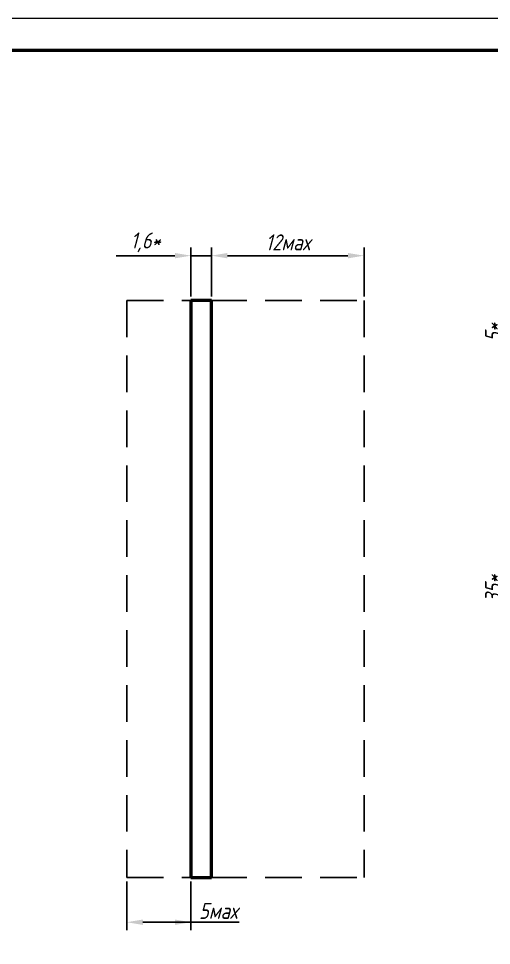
# Model space of a CAD drawing. Header units: millimetres. Extents: x 0 to 866, y 0 to 297.
# Drawn here: x 137.1 to 210.9, y 152.4 to 297 of the extents above; entities that cross this region are included whole.
import ezdxf

# ---------------------------------------------------------------- set-up
doc = ezdxf.new("R2010")
doc.units = ezdxf.units.MM
doc.linetypes.add('DASHED2', pattern=[9.525, 6.35, -3.175])
doc.layers.add('Dim', color=2, linetype='Continuous')
for name, color, linetype, lineweight in [('OSN25', 2, 'Continuous', 20), ('OSN50', 3, 'Continuous', 50), ('TEXT', 1, 'Continuous', 30)]:
    doc.layers.add(name, color=color, linetype=linetype, lineweight=lineweight)
doc.styles.add('E', font='simplex.shx', dxfattribs={"width": 0.8, "oblique": 15})

msp = doc.modelspace()

# ---------------------------------------------------------------- linework, layer by layer
at = {"layer": 'Dim'}
for p, q in [((164, 253.63), (164, 261.25)), ((167.2, 253.63), (167.2, 261.25)), ((167.2, 253.63), (167.2, 261.25)), ((191, 253.63), (191, 261.25)), ((161.5, 260), (152.33, 260)), ((167.2, 260), (164, 260)), ((188.5, 260), (169.7, 260)), ((169.7, 260), (172.2, 260)), ((154, 162.37), (154, 154.75)), ((164, 162.37), (164, 154.75)), ((171.5, 156), (156.5, 156))]:
    msp.add_line(p, q, dxfattribs=at)
at = {"layer": 'Dim', "linetype": 'DASHED2', "ltscale": 0.9}
for p, q in [((154, 253), (164, 253)), ((154, 253), (154, 163)), ((167, 253), (191, 253)), ((191, 253), (191, 163)), ((154, 163), (164, 163)), ((167, 163), (191, 163))]:
    msp.add_line(p, q, dxfattribs=at)
at = {"layer": 'Dim'}
for points in [[(161.5, 260.42), (161.5, 259.58), (164, 260)], [(169.7, 260.42), (169.7, 259.58), (167.2, 260)], [(169.7, 260.42), (169.7, 259.58), (167.2, 260)], [(188.5, 260.42), (188.5, 259.58), (191, 260)], [(156.5, 156.42), (156.5, 155.58), (154, 156)], [(161.5, 156.42), (161.5, 155.58), (164, 156)]]:
    msp.add_solid(points, dxfattribs=at)
at = {"layer": 'OSN25', "linetype": 'Continuous'}
msp.add_lwpolyline([(0, 0), (420, 0), (420, 297), (0, 297)], close=True, dxfattribs=at)
at = {"layer": 'OSN50'}
for p, q in [((164, 253), (164, 163)), ((167.2, 253), (164, 253)), ((167.2, 163), (167.2, 253)), ((164, 163), (167.2, 163))]:
    msp.add_line(p, q, dxfattribs=at)
at = {"layer": 'OSN50', "linetype": 'Continuous'}
msp.add_lwpolyline([(20, 5), (415, 5), (415, 292), (20, 292)], close=True, dxfattribs=at)

# ---------------------------------------------------------------- texts
at = {"layer": 'TEXT', "char_height": 2.5, "attachment_point": 5, "style": 'E'}
for s, insert in [('1,6*', (156.92, 262.08)), ('12мах', (179.1, 262.08)), ('5мах', (168.25, 157.77))]:
    msp.add_mtext(s, dxfattribs=dict(at, insert=insert))
at = {"layer": 'TEXT', "char_height": 2.5, "attachment_point": 5, "rotation": 90, "style": 'E'}
for s, insert in [('5*', (211.13, 248)), ('35*', (211.13, 208))]:
    msp.add_mtext(s, dxfattribs=dict(at, insert=insert))

doc.saveas('drawing.dxf')
